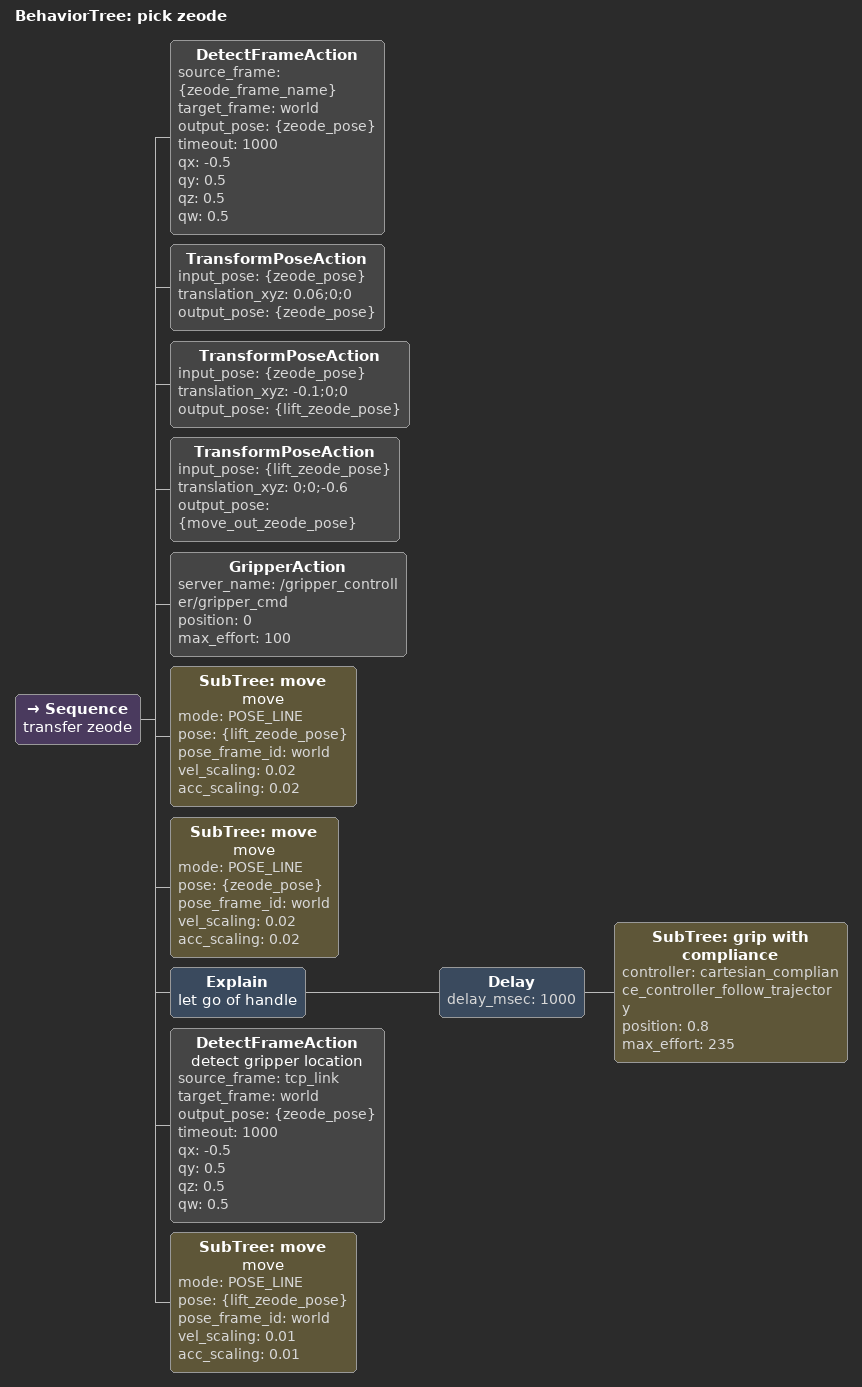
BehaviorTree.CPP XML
<root>
    <!--
    inputs:
        - zeode_frame_name
    outputs:
        - zeode_pose
        - lift_zeode_pose
        - move_out_zeode_pose
  -->
    <BehaviorTree ID="pick zeode">
        <Sequence name="transfer zeode">

            <DetectFrameAction
                source_frame="{zeode_frame_name}"
                target_frame="world"
                output_pose="{zeode_pose}"
                timeout="1000"
                qx="-0.5"
                qy="0.5"
                qz="0.5"
                qw="0.5"
            />
            <TransformPoseAction
                input_pose="{zeode_pose}"
                translation_xyz="0.06;0;0"
                output_pose="{zeode_pose}"
            />
            <TransformPoseAction
                input_pose="{zeode_pose}"
                translation_xyz="-0.1;0;0"
                output_pose="{lift_zeode_pose}"
            />
            <TransformPoseAction
                input_pose="{lift_zeode_pose}"
                translation_xyz="0;0;-0.6"
                output_pose="{move_out_zeode_pose}"
            />

            <GripperAction
                server_name="/gripper_controller/gripper_cmd"
                position="0"
                max_effort="100"
            />

            <SubTree
                    ID="move"
                    name="move"
                    mode="POSE_LINE"
                    pose="{lift_zeode_pose}"
                    pose_frame_id="world"
                    vel_scaling="0.02"
                    acc_scaling="0.02"
                />

             <SubTree
                    ID="move"
                    name="move"
                    mode="POSE_LINE"
                    pose="{zeode_pose}"
                    pose_frame_id="world"
                    vel_scaling="0.02"
                    acc_scaling="0.02"
                />

            <Explain name="let go of handle">
                <Delay delay_msec="1000">
                    <!-- open gripper -->
                    <SubTree
                        ID="grip with compliance"
                        controller="cartesian_compliance_controller_follow_trajectory"
                        position="0.8"
                        max_effort="235"
                    />
                </Delay>
            </Explain>

            <!-- save current pose -->
            <DetectFrameAction
                name="detect gripper location"
                source_frame="tcp_link"
                target_frame="world"
                output_pose="{zeode_pose}"
                timeout="1000"
                qx="-0.5"
                qy="0.5"
                qz="0.5"
                qw="0.5"
            />

             <SubTree
                    ID="move"
                    name="move"
                    mode="POSE_LINE"
                    pose="{lift_zeode_pose}"
                    pose_frame_id="world"
                    vel_scaling="0.01"
                    acc_scaling="0.01"
                />

        </Sequence>
    </BehaviorTree>

</root>
